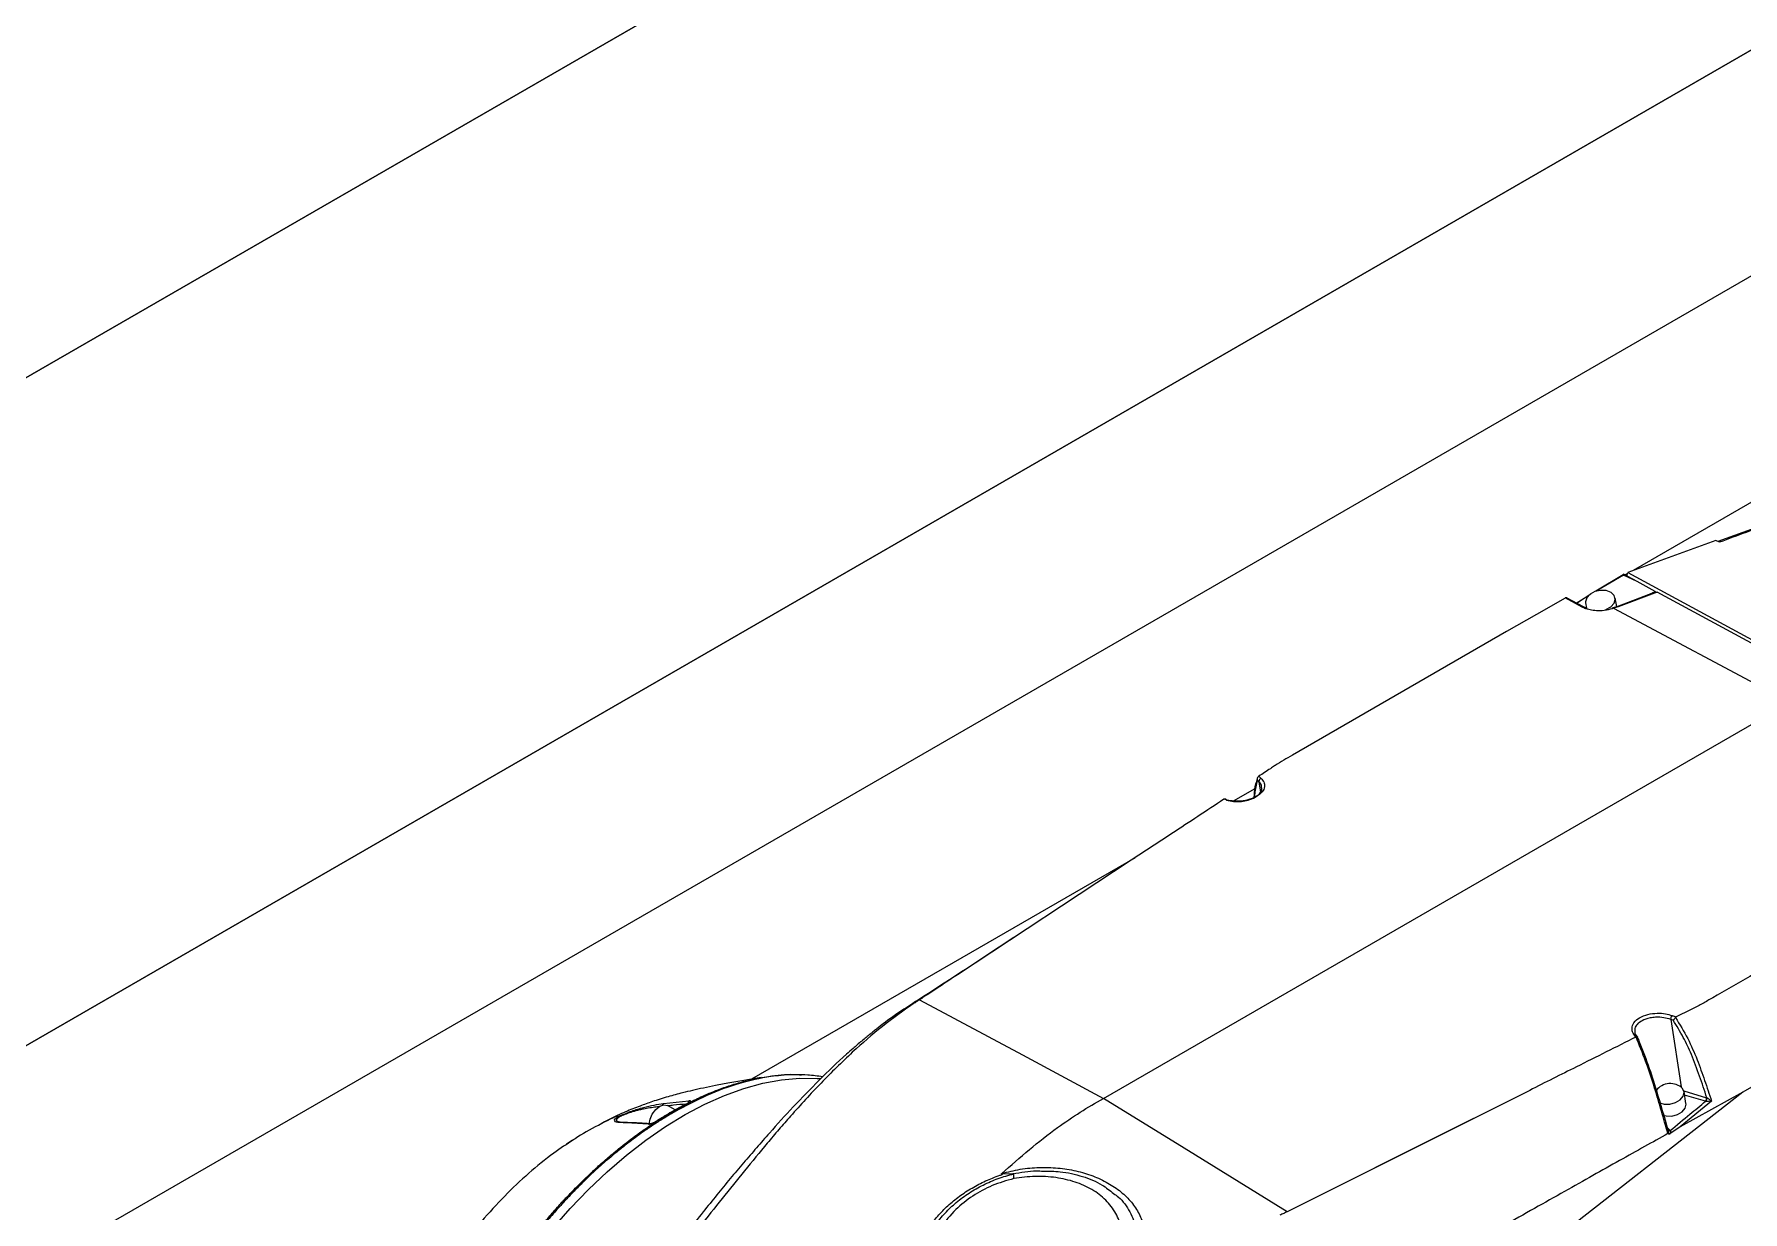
# Model space of a CAD drawing. Header units: millimetres. Extents: x -356 to 237, y 0 to 365.
# Drawn here: x -224.04 to -211.71, y 264.43 to 272.93 of the extents above; entities that cross this region are included whole.
import ezdxf

# ---------------------------------------------------------------- set-up
doc = ezdxf.new("R2010")
doc.units = ezdxf.units.MM

msp = doc.modelspace()

# ---------------------------------------------------------------- linework, layer by layer
at = {"color": 7, "linetype": 'Continuous', "lineweight": 25}
for p, q in [((-167.742, 296.532), (-242.504, 253.373)), ((-182.084, 286.62), (-212.503, 269.059)), ((-251.204, 254.804), (-203.03, 282.615)), ((-203.03, 282.615), (-251.204, 254.804)), ((-198.854, 280.204), (-244.705, 253.735)), ((-244.705, 253.735), (-198.854, 280.204)), ((-211.906, 269.276), (-212.541, 269.045)), ((-211.88, 269.262), (-211.906, 269.276)), ((-212.772, 268.912), (-212.573, 269.03)), ((-212.572, 269.025), (-212.769, 268.908)), ((-212.473, 268.98), (-212.572, 269.025)), ((-212.473, 268.98), (-212.571, 269.033)), ((-212.544, 269.036), (-212.559, 269.027)), ((-212.548, 269.021), (-212.541, 269.045)), ((-212.541, 269.045), (-211.501, 268.481)), ((-212.344, 268.906), (-212.473, 268.98)), ((-212.993, 268.859), (-213.2, 268.741)), ((-212.992, 268.86), (-212.993, 268.859)), ((-212.87, 268.794), (-212.992, 268.86)), ((-212.86, 268.795), (-212.982, 268.862)), ((-212.911, 268.823), (-212.807, 268.891)), ((-212.621, 268.796), (-212.632, 268.86)), ((-212.342, 268.901), (-212.62, 268.797)), ((-212.328, 268.902), (-212.611, 268.796)), ((-212.335, 268.903), (-212.354, 268.894)), ((-211.07, 268.219), (-212.328, 268.902)), ((-213.2, 268.741), (-213.417, 268.617)), ((-212.836, 268.784), (-212.86, 268.795)), ((-212.845, 268.824), (-212.839, 268.786)), ((-212.62, 268.797), (-212.649, 268.789)), ((-212.643, 268.787), (-211.371, 268.108)), ((-213.417, 268.617), (-214.962, 267.725)), ((-216.326, 265.247), (-211.371, 268.108)), ((-215.204, 267.535), (-215.215, 267.546)), ((-215.215, 267.546), (-215.214, 267.543)), ((-215.203, 267.533), (-215.214, 267.543)), ((-215.204, 267.573), (-215.187, 267.557)), ((-215.203, 267.533), (-215.193, 267.458)), ((-215.233, 267.483), (-215.39, 267.392)), ((-216.097, 266.984), (-218.866, 265.385)), ((-216.125, 266.966), (-217.379, 266.14)), ((-216.972, 266.408), (-217.379, 266.14)), ((-210.268, 266.125), (-211.71, 265.292)), ((-212.213, 265.811), (-212.231, 265.817)), ((-212.231, 265.817), (-212.156, 265.33)), ((-212.221, 265.845), (-212.192, 265.835)), ((-212.466, 265.678), (-212.466, 265.679)), ((-211.71, 265.292), (-216.212, 261.777)), ((-213.249, 265.305), (-214.687, 264.585)), ((-211.71, 265.292), (-212.163, 265.042)), ((-212.136, 265.301), (-211.972, 265.252)), ((-212.121, 265.21), (-212.135, 265.296)), ((-219.501, 265.21), (-219.317, 265.229)), ((-219.417, 265.164), (-219.473, 265.196)), ((-211.936, 265.228), (-212.163, 265.042)), ((-211.979, 265.226), (-212.131, 265.27)), ((-211.978, 265.226), (-211.979, 265.226)), ((-219.926, 265.077), (-219.971, 265.052)), ((-219.893, 265.094), (-219.926, 265.077)), ((-219.609, 265.062), (-219.77, 265.07)), ((-212.258, 265.04), (-212.234, 265.015)), ((-212.163, 265.042), (-212.237, 264.991)), ((-212.245, 264.99), (-212.247, 265.006)), ((-216.979, 264.702), (-217.054, 264.699)), ((-214.687, 264.585), (-215, 264.428))]:
    msp.add_line(p, q, dxfattribs=at)
at = {"color": 7, "linetype": 'Continuous', "lineweight": 25, "flags": 128}
for points in [[(-212.778, 268.906), (-212.813, 268.887), (-212.837, 268.862), (-212.846, 268.833), (-212.845, 268.824)], [(-212.699, 268.778), (-212.664, 268.796), (-212.64, 268.822), (-212.631, 268.85), (-212.639, 268.878), (-212.661, 268.9), (-212.696, 268.913), (-212.737, 268.915), (-212.778, 268.906)], [(-217.653, 265.959), (-216.91, 265.561), (-216.326, 265.247)], [(-220.303, 264.305), (-220.175, 264.451), (-220.043, 264.589), (-219.907, 264.718), (-219.769, 264.837), (-219.629, 264.946), (-219.487, 265.044), (-219.345, 265.131), (-219.203, 265.206), (-219.061, 265.269), (-218.921, 265.319), (-218.784, 265.357), (-218.649, 265.381), (-218.518, 265.393), (-218.391, 265.391), (-218.367, 265.39)], [(-213.249, 265.305), (-214.054, 264.902), (-214.687, 264.585)], [(-212.309, 265.215), (-212.278, 265.206), (-212.237, 265.206), (-212.196, 265.217), (-212.162, 265.237), (-212.141, 265.263), (-212.135, 265.292), (-212.145, 265.319)], [(-219.604, 265.064), (-219.598, 265.096), (-219.582, 265.134), (-219.557, 265.167), (-219.527, 265.191), (-219.498, 265.201), (-219.473, 265.196)], [(-215, 264.428), (-215.743, 264.887), (-216.326, 265.247)], [(-212.284, 265.124), (-212.264, 265.12), (-212.222, 265.119), (-212.181, 265.13), (-212.148, 265.15), (-212.126, 265.177), (-212.12, 265.205), (-212.121, 265.21)], [(-212.234, 265.014), (-212.237, 265.013), (-212.24, 265.012), (-212.243, 265.012), (-212.246, 265.012), (-212.248, 265.013), (-212.25, 265.015), (-212.25, 265.015)]]:
    msp.add_lwpolyline(points, dxfattribs=at)
at = {"color": 7, "linetype": 'Continuous', "lineweight": 25}
for centre, radius, start, end in [((-212.864, 268.786), 0.0102, 66.0781, 124.676), ((-212.837, 268.777), 0.00694, 74.7884, 139.5235), ((-212.839, 268.778), 0.007, 11.0646, 63.4757), ((-212.617, 268.787), 0.0107, 59.5031, 108.6836), ((-215.179, 267.534), 0.0245, 108.6005, 177.0504), ((-215.189, 267.536), 0.0148, 181.1205, 190.4779), ((-212.189, 265.818), 0.0426, 139.5982, 180.4368), ((-212.234, 265.224), 0.13, 46.705, 141.5651), ((-219.493, 265.196), 0.0163, 119.7255, 169.0888), ((-219.307, 265.212), 0.0193, 123.4372, 179.7417), ((-219.315, 265.21), 0.00761, 92.1394, 127.2667), ((-212.011, 265.249), 0.0389, 323.9921, 5.4707), ((-212.012, 265.251), 0.0426, 323.9184, 1.3348), ((-219.763, 265.058), 0.0141, 83.0672, 120.946), ((-219.602, 265.05), 0.0138, 81.2793, 122.9678), ((-219.558, 265.071), 0.00628, 85.5718, 131.8833), ((-212.242, 265.028), 0.0147, 236.8709, 302.1137)]:
    msp.add_arc(centre, radius, start, end, dxfattribs=at)
for points, knots in [([(-210.122, 269.915), (-210.391, 269.817), (-210.98, 269.603), (-211.569, 269.385), (-211.89, 269.267)], [0, 0, 0, 0, 0.455485, 1, 1, 1, 1]), ([(-210.111, 269.91), (-210.312, 269.838), (-210.644, 269.718), (-211.103, 269.548), (-211.492, 269.405), (-211.751, 269.31), (-211.88, 269.262)], [0, 0, 0, 0, 0.340918, 0.560555, 0.780214, 1, 1, 1, 1]), ([(-212.571, 269.033), (-212.572, 269.032), (-212.574, 269.031), (-212.575, 269.029), (-212.575, 269.027), (-212.574, 269.026), (-212.573, 269.026), (-212.572, 269.025)], [0, 0, 0, 0, 0.490623, 0.598217, 0.697221, 0.82654, 1, 1, 1, 1]), ([(-212.573, 269.03), (-212.573, 269.031), (-212.572, 269.032), (-212.571, 269.033), (-212.571, 269.033)], [0, 0, 0, 0, 0.514929, 1, 1, 1, 1]), ([(-212.98, 268.86), (-212.982, 268.86), (-212.986, 268.862), (-212.99, 268.861), (-212.992, 268.86)], [0, 0, 0, 0, 0.518415, 1, 1, 1, 1]), ([(-212.825, 268.874), (-212.849, 268.86), (-212.878, 268.843), (-212.905, 268.825), (-212.91, 268.822)], [0, 0, 0, 0, 0.835624, 1, 1, 1, 1]), ([(-212.383, 268.885), (-212.38, 268.887), (-212.368, 268.896), (-212.354, 268.901), (-212.344, 268.906)], [0, 0, 0, 0, 0.251278, 1, 1, 1, 1]), ([(-212.344, 268.906), (-212.342, 268.905), (-212.339, 268.903), (-212.336, 268.903), (-212.335, 268.903)], [0, 0, 0, 0, 0.561978, 1, 1, 1, 1]), ([(-212.335, 268.903), (-212.334, 268.903), (-212.331, 268.903), (-212.329, 268.902), (-212.328, 268.902)], [0, 0, 0, 0, 0.5038702, 1, 1, 1, 1]), ([(-212.843, 268.782), (-212.848, 268.784), (-212.857, 268.787), (-212.866, 268.792), (-212.87, 268.794)], [0, 0, 0, 0, 0.571924, 1, 1, 1, 1]), ([(-212.643, 268.787), (-212.66, 268.781), (-212.697, 268.769), (-212.751, 268.766), (-212.801, 268.77), (-212.829, 268.778), (-212.843, 268.782)], [0, 0, 0, 0, 0.270135, 0.567243, 0.795305, 1, 1, 1, 1]), ([(-212.654, 268.78), (-212.654, 268.782), (-212.654, 268.785), (-212.651, 268.788), (-212.646, 268.789), (-212.644, 268.788), (-212.643, 268.787)], [0, 0, 0, 0, 0.304933, 0.538495, 0.75125, 1, 1, 1, 1]), ([(-212.611, 268.796), (-212.617, 268.794), (-212.627, 268.79), (-212.638, 268.788), (-212.643, 268.787)], [0, 0, 0, 0, 0.544585, 1, 1, 1, 1]), ([(-212.643, 268.787), (-212.643, 268.787), (-212.643, 268.787), (-212.643, 268.787), (-212.643, 268.787)], [0, 0, 0, 0, 0.544163, 1, 1, 1, 1]), ([(-214.962, 267.725), (-215.004, 267.701), (-215.047, 267.677), (-215.099, 267.642), (-215.138, 267.616), (-215.176, 267.591), (-215.204, 267.573)], [0, 0, 0, 0, 0.506399, 0.523876, 0.652136, 1, 1, 1, 1]), ([(-215.187, 267.557), (-215.18, 267.549), (-215.165, 267.533), (-215.159, 267.495), (-215.18, 267.454), (-215.224, 267.422), (-215.284, 267.4), (-215.348, 267.391), (-215.406, 267.394), (-215.441, 267.403), (-215.456, 267.407)], [0, 0, 0, 0, 0.07959, 0.163533, 0.265676, 0.402003, 0.566669, 0.7347, 0.882504, 1, 1, 1, 1]), ([(-215.214, 267.56), (-215.215, 267.559), (-215.219, 267.545), (-215.224, 267.527), (-215.233, 267.495), (-215.237, 267.461), (-215.239, 267.43), (-215.241, 267.417)], [0, 0, 0, 0, 0.026358, 0.306804, 0.370083, 0.720139, 1, 1, 1, 1]), ([(-215.214, 267.543), (-215.223, 267.512), (-215.234, 267.471), (-215.235, 267.429), (-215.236, 267.419)], [0, 0, 0, 0, 0.754848, 1, 1, 1, 1]), ([(-215.209, 267.569), (-215.21, 267.568), (-215.213, 267.565), (-215.215, 267.559), (-215.216, 267.553), (-215.215, 267.549), (-215.215, 267.546)], [0, 0, 0, 0, 0.234383, 0.496768, 0.720523, 1, 1, 1, 1]), ([(-215.209, 267.569), (-215.208, 267.57), (-215.206, 267.571), (-215.204, 267.573), (-215.204, 267.573)], [0, 0, 0, 0, 0.512676, 1, 1, 1, 1]), ([(-215.184, 267.497), (-215.184, 267.5), (-215.185, 267.514), (-215.195, 267.525), (-215.203, 267.533)], [0, 0, 0, 0, 0.238132, 1, 1, 1, 1]), ([(-215.456, 267.407), (-215.581, 267.324), (-215.804, 267.177), (-216.027, 267.03), (-216.125, 266.966)], [0, 0, 0, 0, 0.559966, 1, 1, 1, 1]), ([(-215.456, 267.407), (-215.456, 267.407), (-215.455, 267.407), (-215.455, 267.407), (-215.455, 267.407)], [0, 0, 0, 0, 0.569626, 1, 1, 1, 1]), ([(-215.437, 267.4), (-215.438, 267.402), (-215.44, 267.405), (-215.445, 267.408), (-215.45, 267.409), (-215.453, 267.408), (-215.455, 267.407)], [0, 0, 0, 0, 0.2830461, 0.5405797, 0.7740967, 1, 1, 1, 1]), ([(-215.437, 267.4), (-215.42, 267.397), (-215.384, 267.389), (-215.331, 267.39), (-215.279, 267.399), (-215.234, 267.417), (-215.2, 267.442), (-215.18, 267.471), (-215.183, 267.489), (-215.184, 267.497)], [0, 0, 0, 0, 0.169522, 0.355948, 0.513886, 0.688177, 0.820395, 0.928762, 1, 1, 1, 1]), ([(-210.384, 266.866), (-210.641, 266.717), (-211.066, 266.471), (-211.581, 266.174), (-211.839, 266.025), (-211.928, 265.974)], [0, 0, 0, 0, 0.499864, 0.826577, 1, 1, 1, 1]), ([(-216.972, 266.408), (-217.05, 266.356), (-217.205, 266.255), (-217.427, 266.11), (-217.628, 265.979), (-217.802, 265.869), (-217.914, 265.788), (-217.968, 265.744), (-217.977, 265.737)], [0, 0, 0, 0, 0.232365, 0.459884, 0.65816, 0.827125, 0.973147, 1, 1, 1, 1]), ([(-217.379, 266.14), (-217.441, 266.099), (-217.522, 266.045), (-217.613, 265.985), (-217.642, 265.966), (-217.653, 265.959)], [0, 0, 0, 0, 0.680116, 0.885086, 1, 1, 1, 1]), ([(-217.698, 265.93), (-217.773, 265.877), (-217.927, 265.769), (-218.067, 265.644), (-218.138, 265.58)], [0, 0, 0, 0, 0.490779, 1, 1, 1, 1]), ([(-217.653, 265.959), (-217.66, 265.955), (-217.675, 265.945), (-217.689, 265.935), (-217.698, 265.93)], [0, 0, 0, 0, 0.449311, 1, 1, 1, 1]), ([(-211.928, 265.974), (-211.952, 265.96), (-211.999, 265.931), (-212.088, 265.887), (-212.152, 265.854), (-212.192, 265.835)], [0, 0, 0, 0, 0.273917, 0.554838, 1, 1, 1, 1]), ([(-212.482, 265.69), (-212.489, 265.699), (-212.505, 265.717), (-212.514, 265.756), (-212.497, 265.799), (-212.454, 265.834), (-212.395, 265.856), (-212.331, 265.864), (-212.271, 265.86), (-212.237, 265.85), (-212.221, 265.845)], [0, 0, 0, 0, 0.085031, 0.174099, 0.277221, 0.40979, 0.569385, 0.734016, 0.881078, 1, 1, 1, 1]), ([(-212.231, 265.817), (-212.247, 265.822), (-212.283, 265.832), (-212.334, 265.834), (-212.387, 265.828), (-212.434, 265.813), (-212.472, 265.786), (-212.492, 265.755), (-212.49, 265.734), (-212.489, 265.725)], [0, 0, 0, 0, 0.160369, 0.346548, 0.477256, 0.67006, 0.809978, 0.913008, 1, 1, 1, 1]), ([(-212.213, 265.811), (-212.212, 265.812), (-212.209, 265.815), (-212.205, 265.82), (-212.201, 265.825), (-212.198, 265.829), (-212.197, 265.831)], [0, 0, 0, 0, 0.240206, 0.450355, 0.743094, 1, 1, 1, 1]), ([(-211.97, 265.252), (-211.987, 265.304), (-212.022, 265.409), (-212.076, 265.555), (-212.139, 265.691), (-212.188, 265.77), (-212.213, 265.811)], [0, 0, 0, 0, 0.26914, 0.542825, 0.766202, 1, 1, 1, 1]), ([(-212.192, 265.835), (-212.193, 265.834), (-212.195, 265.833), (-212.196, 265.831), (-212.197, 265.831)], [0, 0, 0, 0, 0.5016423, 1, 1, 1, 1]), ([(-212.197, 265.831), (-212.166, 265.781), (-212.106, 265.684), (-212.04, 265.529), (-211.986, 265.378), (-211.953, 265.278), (-211.936, 265.228)], [0, 0, 0, 0, 0.266896, 0.519302, 0.761524, 1, 1, 1, 1]), ([(-217.977, 265.738), (-217.977, 265.738), (-217.982, 265.735), (-217.992, 265.725), (-218.013, 265.709), (-218.039, 265.686), (-218.07, 265.661), (-218.102, 265.635), (-218.123, 265.616), (-218.132, 265.608)], [0, 0, 0, 0, 0.001502, 0.081957, 0.212415, 0.389559, 0.596038, 0.809598, 1, 1, 1, 1]), ([(-212.482, 265.69), (-212.625, 265.618), (-212.881, 265.49), (-213.137, 265.362), (-213.249, 265.305)], [0, 0, 0, 0, 0.560025, 1, 1, 1, 1]), ([(-212.489, 265.725), (-212.489, 265.723), (-212.489, 265.709), (-212.479, 265.698), (-212.471, 265.688)], [0, 0, 0, 0, 0.1458924, 1, 1, 1, 1]), ([(-212.48, 265.69), (-212.481, 265.69), (-212.481, 265.69), (-212.482, 265.69), (-212.482, 265.69)], [0, 0, 0, 0, 0.557821, 1, 1, 1, 1]), ([(-212.48, 265.69), (-212.479, 265.691), (-212.476, 265.692), (-212.473, 265.692), (-212.47, 265.691), (-212.471, 265.689), (-212.471, 265.688)], [0, 0, 0, 0, 0.397358, 0.659813, 0.820182, 1, 1, 1, 1]), ([(-212.473, 265.671), (-212.474, 265.675), (-212.477, 265.681), (-212.479, 265.688), (-212.48, 265.69)], [0, 0, 0, 0, 0.559159, 1, 1, 1, 1]), ([(-212.466, 265.678), (-212.467, 265.681), (-212.47, 265.687), (-212.472, 265.693), (-212.473, 265.696)], [0, 0, 0, 0, 0.452123, 1, 1, 1, 1]), ([(-212.473, 265.671), (-212.471, 265.672), (-212.469, 265.674), (-212.466, 265.676), (-212.466, 265.678), (-212.466, 265.678)], [0, 0, 0, 0, 0.556064, 0.9397645, 1, 1, 1, 1]), ([(-212.251, 264.993), (-212.267, 265.047), (-212.298, 265.157), (-212.347, 265.324), (-212.403, 265.497), (-212.449, 265.612), (-212.473, 265.671)], [0, 0, 0, 0, 0.237161, 0.478752, 0.731759, 1, 1, 1, 1]), ([(-212.467, 265.68), (-212.442, 265.615), (-212.393, 265.491), (-212.323, 265.27), (-212.278, 265.113), (-212.251, 265.019)], [0, 0, 0, 0, 0.29737, 0.577545, 1, 1, 1, 1]), ([(-218.132, 265.608), (-218.148, 265.594), (-218.232, 265.521), (-218.377, 265.381), (-218.562, 265.19), (-218.711, 265.026), (-218.83, 264.89), (-218.924, 264.781), (-219.02, 264.667), (-219.117, 264.549), (-219.22, 264.421), (-219.324, 264.29), (-219.43, 264.154), (-219.536, 264.013), (-219.649, 263.853), (-219.747, 263.692), (-219.827, 263.535), (-219.878, 263.419), (-219.902, 263.347), (-219.909, 263.326)], [0, 0, 0, 0, 0.021411, 0.114971, 0.207437, 0.295441, 0.343517, 0.393069, 0.443908, 0.496208, 0.550555, 0.61365, 0.667961, 0.728475, 0.795568, 0.869246, 0.922196, 0.977025, 1, 1, 1, 1]), ([(-218.138, 265.58), (-218.214, 265.507), (-218.369, 265.359), (-218.512, 265.199), (-218.584, 265.119)], [0, 0, 0, 0, 0.492801, 1, 1, 1, 1]), ([(-218.549, 265.417), (-218.553, 265.417), (-218.588, 265.418), (-218.647, 265.414), (-218.778, 265.399), (-218.96, 265.357), (-219.195, 265.272), (-219.346, 265.19), (-219.424, 265.148)], [0, 0, 0, 0, 0.014284, 0.110784, 0.192027, 0.443445, 0.712631, 1, 1, 1, 1]), ([(-218.808, 265.395), (-218.786, 265.399), (-218.704, 265.413), (-218.603, 265.425), (-218.524, 265.418), (-218.506, 265.416)], [0, 0, 0, 0, 0.220346, 0.820659, 1, 1, 1, 1]), ([(-218.352, 265.403), (-218.388, 265.408), (-218.453, 265.417), (-218.519, 265.417), (-218.549, 265.417)], [0, 0, 0, 0, 0.550306, 1, 1, 1, 1]), ([(-218.797, 265.397), (-218.834, 265.391), (-218.909, 265.378), (-219.019, 265.36), (-219.121, 265.341), (-219.211, 265.323), (-219.289, 265.305), (-219.375, 265.285), (-219.471, 265.259), (-219.574, 265.227), (-219.676, 265.19), (-219.781, 265.149), (-219.854, 265.114), (-219.894, 265.095)], [0, 0, 0, 0, 0.098145, 0.200831, 0.292734, 0.369997, 0.440406, 0.504947, 0.600167, 0.703885, 0.786726, 0.885151, 1, 1, 1, 1]), ([(-219.436, 265.152), (-219.421, 265.16), (-219.382, 265.182), (-219.31, 265.22), (-219.21, 265.268), (-219.102, 265.313), (-218.996, 265.349), (-218.905, 265.374), (-218.843, 265.389), (-218.811, 265.395), (-218.808, 265.395)], [0, 0, 0, 0, 0.075432, 0.196757, 0.361768, 0.566109, 0.71693, 0.856806, 0.983788, 1, 1, 1, 1]), ([(-219.813, 265.121), (-219.807, 265.124), (-219.794, 265.13), (-219.766, 265.142), (-219.717, 265.161), (-219.649, 265.181), (-219.572, 265.199), (-219.524, 265.207), (-219.501, 265.21)], [0, 0, 0, 0, 0.064653, 0.134889, 0.279108, 0.550427, 0.788902, 1, 1, 1, 1]), ([(-219.533, 265.186), (-219.54, 265.186), (-219.562, 265.184), (-219.6, 265.178), (-219.64, 265.171), (-219.674, 265.164), (-219.701, 265.157), (-219.733, 265.148), (-219.763, 265.137), (-219.789, 265.127), (-219.801, 265.121), (-219.806, 265.119)], [0, 0, 0, 0, 0.075195, 0.236256, 0.403233, 0.5068, 0.60425, 0.694736, 0.864259, 0.936737, 1, 1, 1, 1]), ([(-219.339, 265.206), (-219.369, 265.203), (-219.412, 265.2), (-219.455, 265.195), (-219.468, 265.193)], [0, 0, 0, 0, 0.697747, 1, 1, 1, 1]), ([(-219.319, 265.216), (-219.338, 265.206), (-219.379, 265.185), (-219.419, 265.163), (-219.441, 265.15)], [0, 0, 0, 0, 0.4478123, 1, 1, 1, 1]), ([(-219.315, 265.217), (-219.338, 265.206), (-219.378, 265.185), (-219.418, 265.162), (-219.436, 265.152)], [0, 0, 0, 0, 0.555254, 1, 1, 1, 1]), ([(-219.315, 265.217), (-219.313, 265.218), (-219.31, 265.22), (-219.307, 265.222), (-219.305, 265.224), (-219.304, 265.228), (-219.311, 265.229), (-219.315, 265.229), (-219.317, 265.229)], [0, 0, 0, 0, 0.202354, 0.357936, 0.462048, 0.524232, 0.683551, 1, 1, 1, 1]), ([(-217.059, 264.705), (-216.993, 264.763), (-216.864, 264.879), (-216.674, 265.026), (-216.495, 265.149), (-216.382, 265.215), (-216.326, 265.247)], [0, 0, 0, 0, 0.288697, 0.570607, 0.787304, 1, 1, 1, 1]), ([(-212.234, 265.015), (-212.187, 265.055), (-212.102, 265.125), (-212.017, 265.195), (-211.979, 265.226)], [0, 0, 0, 0, 0.559747, 1, 1, 1, 1]), ([(-211.936, 265.228), (-211.943, 265.227), (-211.954, 265.225), (-211.966, 265.225), (-211.973, 265.225), (-211.976, 265.225), (-211.978, 265.226)], [0, 0, 0, 0, 0.49977, 0.762553, 0.887882, 1, 1, 1, 1]), ([(-211.972, 265.252), (-211.972, 265.252), (-211.971, 265.252), (-211.97, 265.252), (-211.97, 265.252)], [0, 0, 0, 0, 0.5578478, 1, 1, 1, 1]), ([(-211.97, 265.252), (-211.968, 265.251), (-211.966, 265.249), (-211.96, 265.246), (-211.95, 265.239), (-211.942, 265.233), (-211.936, 265.228)], [0, 0, 0, 0, 0.115113, 0.242781, 0.507525, 1, 1, 1, 1]), ([(-219.424, 265.148), (-219.451, 265.132), (-219.504, 265.101), (-219.578, 265.053), (-219.645, 265.008), (-219.704, 264.965), (-219.755, 264.926), (-219.81, 264.883), (-219.88, 264.826), (-219.964, 264.754), (-220.048, 264.676), (-220.119, 264.605), (-220.186, 264.536), (-220.254, 264.463), (-220.328, 264.379), (-220.406, 264.285), (-220.482, 264.189), (-220.541, 264.11), (-220.584, 264.05), (-220.615, 264.007), (-220.647, 263.96), (-220.68, 263.91), (-220.715, 263.857), (-220.75, 263.801), (-220.787, 263.742), (-220.823, 263.68), (-220.866, 263.607), (-220.916, 263.515), (-220.97, 263.41), (-221.019, 263.309), (-221.056, 263.227), (-221.086, 263.159), (-221.115, 263.089), (-221.148, 263.007), (-221.181, 262.921), (-221.209, 262.84), (-221.234, 262.767), (-221.257, 262.693), (-221.279, 262.619), (-221.299, 262.543), (-221.316, 262.475), (-221.33, 262.415), (-221.345, 262.348), (-221.363, 262.255), (-221.379, 262.155), (-221.391, 262.069), (-221.397, 262.01), (-221.402, 261.957), (-221.406, 261.907), (-221.409, 261.859), (-221.411, 261.815), (-221.412, 261.772), (-221.413, 261.745), (-221.413, 261.732)], [0, 0, 0, 0, 0.0232715, 0.0448167, 0.064511, 0.0822475, 0.0979322, 0.1114881, 0.1328885, 0.1641416, 0.1921021, 0.2165804, 0.2374242, 0.2623811, 0.2896335, 0.3192126, 0.3511343, 0.3792307, 0.3914824, 0.4045145, 0.418328, 0.4329241, 0.4483001, 0.464455, 0.4813845, 0.4990833, 0.5169301, 0.5432063, 0.5756214, 0.6029262, 0.6253896, 0.6408257, 0.6574235, 0.6806649, 0.7054264, 0.7245984, 0.7433658, 0.7617244, 0.7809997, 0.8001161, 0.8190678, 0.8322271, 0.8453243, 0.8686827, 0.9018607, 0.9186572, 0.9322795, 0.9452125, 0.9574673, 0.9690601, 0.9800049, 0.9903136, 1, 1, 1, 1]), ([(-221.324, 262.462), (-221.32, 262.476), (-221.313, 262.506), (-221.302, 262.551), (-221.289, 262.598), (-221.276, 262.646), (-221.261, 262.698), (-221.243, 262.756), (-221.221, 262.823), (-221.193, 262.903), (-221.161, 262.991), (-221.127, 263.076), (-221.1, 263.141), (-221.077, 263.194), (-221.056, 263.241), (-221.032, 263.295), (-221.006, 263.351), (-220.976, 263.412), (-220.944, 263.475), (-220.912, 263.536), (-220.882, 263.591), (-220.856, 263.638), (-220.805, 263.726), (-220.733, 263.845), (-220.659, 263.955), (-220.618, 264.015), (-220.603, 264.036), (-220.59, 264.056), (-220.576, 264.074), (-220.564, 264.091), (-220.553, 264.106), (-220.542, 264.121), (-220.506, 264.171), (-220.446, 264.248), (-220.367, 264.346), (-220.305, 264.418), (-220.26, 264.469), (-220.229, 264.502), (-220.21, 264.523), (-220.2, 264.534), (-220.195, 264.538), (-220.169, 264.566), (-220.113, 264.624), (-220.044, 264.69), (-219.987, 264.743), (-219.95, 264.777), (-219.909, 264.812), (-219.867, 264.848), (-219.8, 264.903), (-219.715, 264.969), (-219.619, 265.037), (-219.547, 265.084), (-219.498, 265.115), (-219.466, 265.134), (-219.448, 265.145), (-219.439, 265.15), (-219.437, 265.151), (-219.436, 265.152), (-219.436, 265.152)], [0, 0, 0, 0, 0.013331, 0.027159, 0.041491, 0.056331, 0.071687, 0.089521, 0.110451, 0.134535, 0.164862, 0.19431, 0.215409, 0.228021, 0.24518, 0.26177, 0.280164, 0.300365, 0.322507, 0.343338, 0.361786, 0.377836, 0.391481, 0.45261, 0.501319, 0.509427, 0.517057, 0.524211, 0.530889, 0.537094, 0.542826, 0.548086, 0.552877, 0.597891, 0.635174, 0.664929, 0.682418, 0.695845, 0.705265, 0.70752, 0.709336, 0.710713, 0.741591, 0.781337, 0.795592, 0.810663, 0.82653, 0.843176, 0.860578, 0.903687, 0.938414, 0.965136, 0.980114, 0.990871, 0.997484, 0.999251, 0.999753, 1, 1, 1, 1]), ([(-219.863, 265.107), (-219.922, 265.078), (-220.038, 265.022), (-220.146, 264.952), (-220.2, 264.918)], [0, 0, 0, 0, 0.506114, 1, 1, 1, 1]), ([(-219.813, 265.121), (-219.838, 265.116), (-219.866, 265.11), (-219.89, 265.096), (-219.893, 265.094)], [0, 0, 0, 0, 0.880552, 1, 1, 1, 1]), ([(-219.77, 265.07), (-219.785, 265.071), (-219.81, 265.073), (-219.843, 265.071), (-219.859, 265.095), (-219.841, 265.104), (-219.828, 265.113), (-219.819, 265.118), (-219.813, 265.121)], [0, 0, 0, 0, 0.314358, 0.539945, 0.652555, 0.775439, 0.875256, 1, 1, 1, 1]), ([(-219.806, 265.119), (-219.811, 265.117), (-219.819, 265.112), (-219.83, 265.106), (-219.837, 265.099), (-219.842, 265.092), (-219.84, 265.083), (-219.834, 265.081), (-219.831, 265.079)], [0, 0, 0, 0, 0.2502308, 0.4527307, 0.6070146, 0.7180301, 0.8479472, 1, 1, 1, 1]), ([(-219.762, 265.072), (-219.777, 265.072), (-219.801, 265.071), (-219.824, 265.077), (-219.832, 265.079)], [0, 0, 0, 0, 0.665083, 1, 1, 1, 1]), ([(-219.806, 265.119), (-219.808, 265.12), (-219.81, 265.121), (-219.812, 265.121), (-219.813, 265.121)], [0, 0, 0, 0, 0.544655, 1, 1, 1, 1]), ([(-219.6, 265.064), (-219.625, 265.066), (-219.678, 265.07), (-219.732, 265.071), (-219.762, 265.072)], [0, 0, 0, 0, 0.458326, 1, 1, 1, 1]), ([(-219.609, 265.062), (-219.605, 265.062), (-219.596, 265.062), (-219.582, 265.066), (-219.569, 265.071), (-219.561, 265.075), (-219.558, 265.077)], [0, 0, 0, 0, 0.225206, 0.518803, 0.768609, 1, 1, 1, 1]), ([(-219.562, 265.076), (-219.564, 265.075), (-219.567, 265.073), (-219.572, 265.071), (-219.577, 265.068), (-219.583, 265.067), (-219.588, 265.065), (-219.593, 265.064), (-219.597, 265.064), (-219.6, 265.064)], [0, 0, 0, 0, 0.13174, 0.2748404, 0.4222331, 0.5663267, 0.700113, 0.8193662, 1, 1, 1, 1]), ([(-219.441, 265.15), (-219.459, 265.139), (-219.5, 265.116), (-219.54, 265.09), (-219.562, 265.076)], [0, 0, 0, 0, 0.449449, 1, 1, 1, 1]), ([(-219.436, 265.152), (-219.459, 265.138), (-219.5, 265.114), (-219.54, 265.089), (-219.558, 265.077)], [0, 0, 0, 0, 0.55704, 1, 1, 1, 1]), ([(-219.436, 265.152), (-219.437, 265.152), (-219.439, 265.152), (-219.44, 265.151), (-219.441, 265.15)], [0, 0, 0, 0, 0.60784, 1, 1, 1, 1]), ([(-219.436, 265.152), (-219.434, 265.152), (-219.43, 265.151), (-219.426, 265.149), (-219.424, 265.148)], [0, 0, 0, 0, 0.467693, 1, 1, 1, 1]), ([(-218.584, 265.119), (-218.612, 265.087), (-218.669, 265.022), (-218.724, 264.957), (-218.752, 264.924)], [0, 0, 0, 0, 0.497813, 1, 1, 1, 1]), ([(-220.151, 264.948), (-220.198, 264.917), (-220.311, 264.843), (-220.477, 264.707), (-220.651, 264.542), (-220.818, 264.359), (-220.959, 264.186), (-221.038, 264.07), (-221.069, 264.025)], [0, 0, 0, 0, 0.130336, 0.307438, 0.490193, 0.679201, 0.874106, 1, 1, 1, 1]), ([(-218.752, 264.924), (-218.861, 264.791), (-219.025, 264.591), (-219.24, 264.321), (-219.345, 264.184), (-219.397, 264.115)], [0, 0, 0, 0, 0.498365, 0.750032, 1, 1, 1, 1]), ([(-212.251, 264.993), (-212.307, 264.962), (-212.423, 264.897), (-212.604, 264.796), (-212.796, 264.688), (-213.001, 264.573), (-213.218, 264.451), (-213.432, 264.33), (-213.647, 264.209), (-213.862, 264.087), (-214.085, 263.962), (-214.31, 263.834), (-214.533, 263.71), (-214.68, 263.622), (-214.752, 263.58)], [0, 0, 0, 0, 0.067018, 0.138933, 0.215746, 0.297456, 0.384062, 0.475567, 0.554793, 0.641356, 0.733912, 0.821388, 0.912208, 1, 1, 1, 1]), ([(-212.247, 265.006), (-212.247, 265.008), (-212.248, 265.013), (-212.25, 265.017), (-212.251, 265.019)], [0, 0, 0, 0, 0.541375, 1, 1, 1, 1]), ([(-212.245, 264.99), (-212.246, 264.991), (-212.247, 264.993), (-212.249, 264.993), (-212.25, 264.993), (-212.251, 264.993), (-212.251, 264.993)], [0, 0, 0, 0, 0.599121, 0.804625, 0.900503, 1, 1, 1, 1]), ([(-212.237, 264.991), (-212.238, 264.99), (-212.239, 264.989), (-212.242, 264.988), (-212.244, 264.988), (-212.245, 264.989), (-212.245, 264.99)], [0, 0, 0, 0, 0.351747, 0.614216, 0.812401, 1, 1, 1, 1]), ([(-212.234, 265.014), (-212.233, 265.012), (-212.233, 265.009), (-212.234, 265.001), (-212.236, 264.995), (-212.237, 264.991)], [0, 0, 0, 0, 0.194798, 0.434268, 1, 1, 1, 1]), ([(-212.234, 265.015), (-212.234, 265.015), (-212.234, 265.015), (-212.234, 265.014), (-212.234, 265.014)], [0, 0, 0, 0, 0.549131, 1, 1, 1, 1]), ([(-217.059, 264.705), (-217.015, 264.716), (-216.926, 264.739), (-216.79, 264.751), (-216.655, 264.747), (-216.525, 264.727), (-216.403, 264.691), (-216.294, 264.64), (-216.199, 264.576), (-216.122, 264.501), (-216.065, 264.415), (-216.029, 264.321), (-216.016, 264.221), (-216.024, 264.118), (-216.053, 264.014), (-216.101, 263.91), (-216.167, 263.809), (-216.249, 263.713), (-216.346, 263.623), (-216.456, 263.543), (-216.575, 263.475), (-216.702, 263.422), (-216.834, 263.384), (-216.967, 263.364), (-217.099, 263.362), (-217.224, 263.379), (-217.342, 263.415), (-217.447, 263.469), (-217.538, 263.54), (-217.611, 263.625), (-217.664, 263.722), (-217.697, 263.829), (-217.709, 263.941), (-217.7, 264.016), (-217.695, 264.054)], [0, 0, 0, 0, 0.035479, 0.071025, 0.105901, 0.140123, 0.172887, 0.204218, 0.233528, 0.261265, 0.287391, 0.312994, 0.338464, 0.364968, 0.392689, 0.422251, 0.453396, 0.486089, 0.52044, 0.555726, 0.591257, 0.627158, 0.662548, 0.697528, 0.731363, 0.764264, 0.795753, 0.826233, 0.85557, 0.884349, 0.912737, 0.941294, 0.970302, 1, 1, 1, 1]), ([(-217.67, 264.138), (-217.659, 264.169), (-217.636, 264.23), (-217.585, 264.317), (-217.522, 264.399), (-217.449, 264.474), (-217.366, 264.542), (-217.274, 264.602), (-217.177, 264.653), (-217.108, 264.679), (-217.073, 264.692)], [0, 0, 0, 0, 0.115163, 0.234119, 0.35556, 0.480751, 0.608334, 0.737473, 0.868852, 1, 1, 1, 1]), ([(-217.631, 264.147), (-217.619, 264.179), (-217.595, 264.245), (-217.539, 264.336), (-217.47, 264.421), (-217.388, 264.498), (-217.296, 264.566), (-217.194, 264.624), (-217.086, 264.671), (-217.011, 264.692), (-216.973, 264.702)], [0, 0, 0, 0, 0.114142, 0.232187, 0.354657, 0.479425, 0.607822, 0.737143, 0.868758, 1, 1, 1, 1]), ([(-216.973, 264.668), (-217.025, 264.653), (-217.129, 264.623), (-217.27, 264.546), (-217.398, 264.445), (-217.504, 264.319), (-217.543, 264.215), (-217.562, 264.165)], [0, 0, 0, 0, 0.201217, 0.399251, 0.591426, 0.804134, 1, 1, 1, 1]), ([(-217.085, 263.583), (-217.035, 263.581), (-216.931, 263.578), (-216.777, 263.608), (-216.627, 263.66), (-216.49, 263.736), (-216.37, 263.83), (-216.276, 263.94), (-216.212, 264.06), (-216.183, 264.185), (-216.19, 264.307), (-216.232, 264.42), (-216.306, 264.517), (-216.408, 264.594), (-216.532, 264.648), (-216.67, 264.679), (-216.82, 264.688), (-216.921, 264.675), (-216.973, 264.668)], [0, 0, 0, 0, 0.067752, 0.137819, 0.208727, 0.278642, 0.346654, 0.411062, 0.470985, 0.527037, 0.580179, 0.632134, 0.685312, 0.741272, 0.80069, 0.864106, 0.930626, 1, 1, 1, 1]), ([(-217.073, 264.692), (-217.069, 264.693), (-217.063, 264.696), (-217.056, 264.698), (-217.054, 264.699)], [0, 0, 0, 0, 0.560087, 1, 1, 1, 1]), ([(-217.054, 264.699), (-217.055, 264.699), (-217.057, 264.699), (-217.059, 264.699), (-217.061, 264.7), (-217.062, 264.701), (-217.062, 264.702), (-217.061, 264.703), (-217.06, 264.704), (-217.059, 264.705)], [0, 0, 0, 0, 0.254064, 0.440744, 0.58028, 0.643642, 0.709248, 0.8286, 1, 1, 1, 1]), ([(-216.979, 264.702), (-216.922, 264.713), (-216.849, 264.727), (-216.776, 264.723), (-216.759, 264.722)], [0, 0, 0, 0, 0.778731, 1, 1, 1, 1]), ([(-216.973, 264.702), (-216.973, 264.702), (-216.973, 264.703), (-216.973, 264.703), (-216.975, 264.703), (-216.977, 264.703), (-216.979, 264.702)], [0, 0, 0, 0, 0.026149, 0.071678, 0.252019, 1, 1, 1, 1]), ([(-216.973, 264.668), (-216.973, 264.675), (-216.974, 264.687), (-216.973, 264.698), (-216.973, 264.702)], [0, 0, 0, 0, 0.645473, 1, 1, 1, 1]), ([(-216.759, 264.722), (-216.719, 264.722), (-216.623, 264.721), (-216.479, 264.688), (-216.346, 264.636), (-216.279, 264.582), (-216.252, 264.56)], [0, 0, 0, 0, 0.22255, 0.525085, 0.810694, 1, 1, 1, 1]), ([(-216.252, 264.56), (-216.24, 264.552), (-216.192, 264.518), (-216.131, 264.431), (-216.083, 264.306), (-216.079, 264.168), (-216.114, 264.028), (-216.186, 263.891), (-216.29, 263.763), (-216.422, 263.649), (-216.576, 263.555), (-216.745, 263.487), (-216.922, 263.446), (-217.041, 263.447), (-217.1, 263.448)], [0, 0, 0, 0, 0.023506, 0.098868, 0.171436, 0.245658, 0.3247, 0.409972, 0.50202, 0.599328, 0.699493, 0.801289, 0.902142, 1, 1, 1, 1]), ([(-215, 264.428), (-215.008, 264.424), (-215.026, 264.416), (-215.043, 264.408), (-215.053, 264.403)], [0, 0, 0, 0, 0.449313, 1, 1, 1, 1])]:
    msp.add_open_spline(points, degree=3, knots=knots, dxfattribs=at)

doc.saveas('drawing.dxf')
